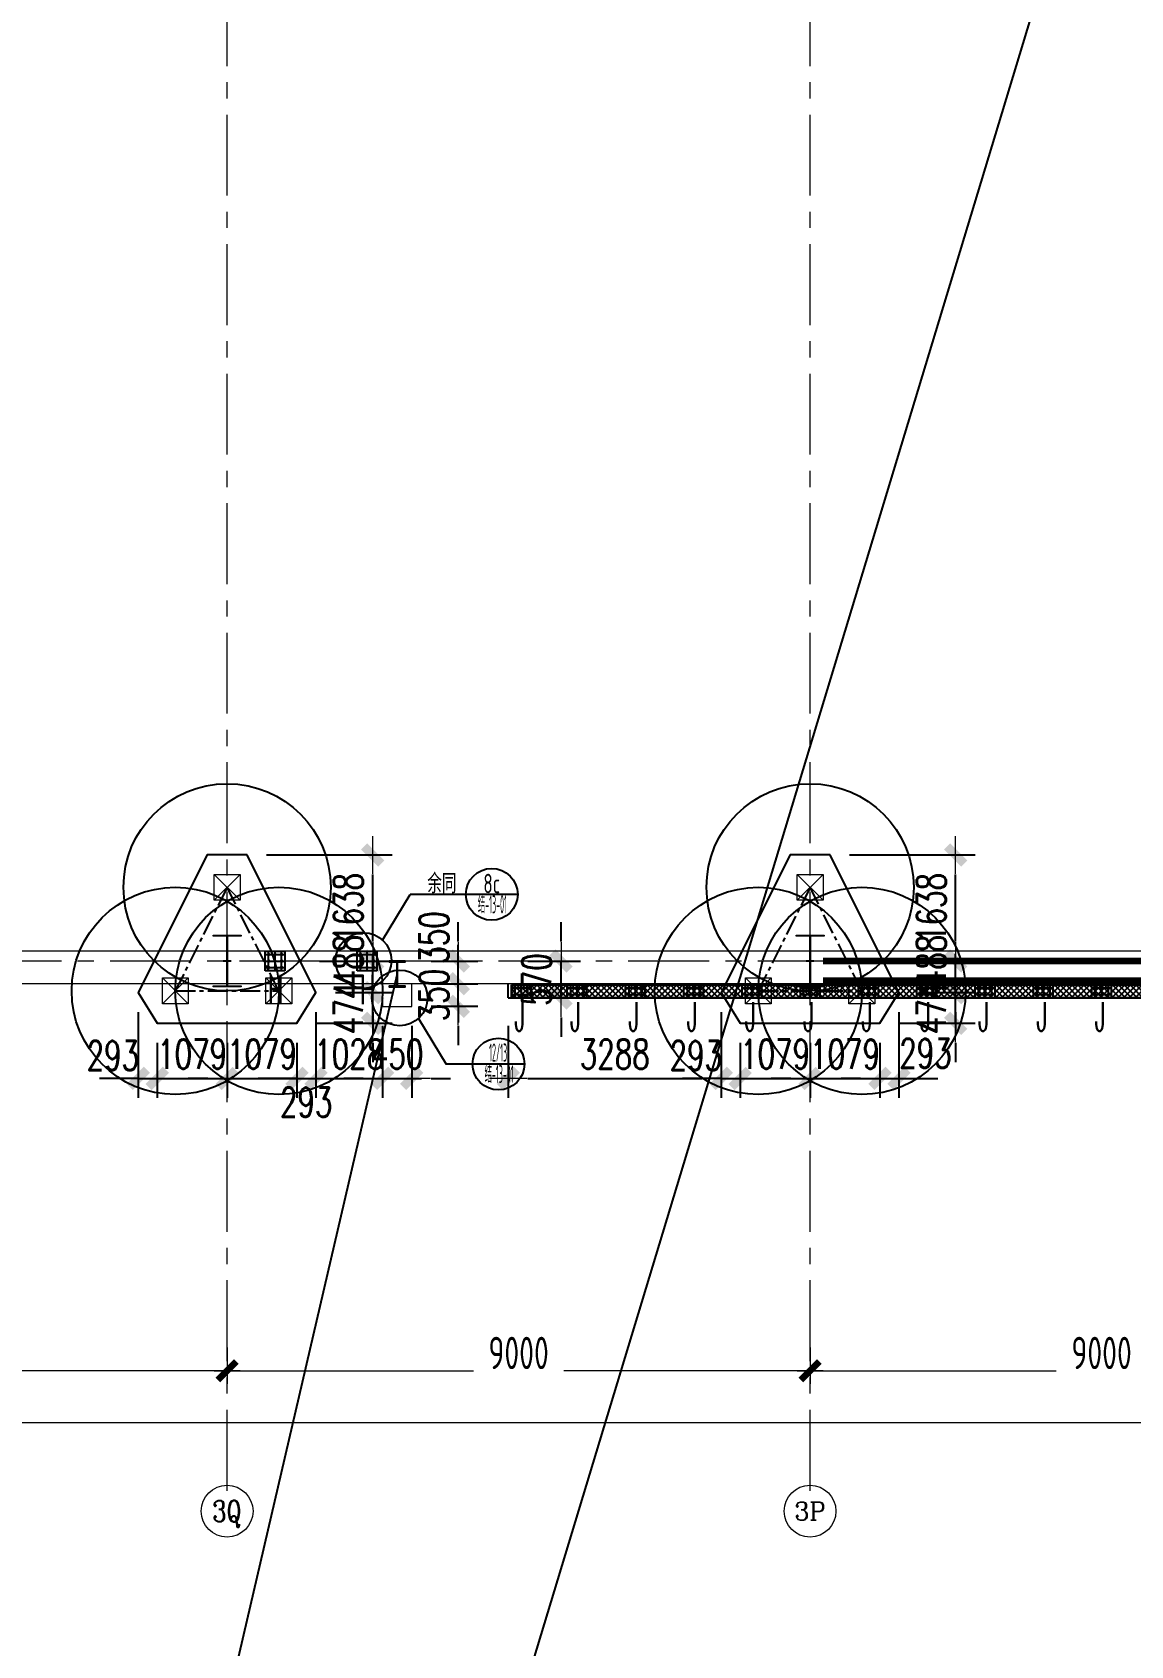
# Model space of a CAD drawing. Extents: x -1201378 to 2367219, y -619313 to 244905.
# Drawn here: x -212766 to -195808, y -265822 to -240906 of the extents above; entities that cross this region are included whole.
import ezdxf
from ezdxf.enums import TextEntityAlignment as Align

# ---------------------------------------------------------------- set-up
doc = ezdxf.new("R2010")
doc.units = 0
doc.header["$LTSCALE"] = 1000
doc.linetypes.add('CENTER', pattern=[2, 1.25, -0.25, 0.25, -0.25])
doc.layers.get('0').update_dxf_attribs({"linetype": 'CONTINUOUS'})
doc.layers.get('Defpoints').update_dxf_attribs({"linetype": 'CONTINUOUS'})
for name, color, linetype in [('2钢材断面', 2, 'CONTINUOUS'), ('30预埋件', 30, 'CONTINUOUS'), ('40钢材投影', 40, 'CONTINUOUS'), ('A-AXIS-DP', 126, 'CONTINUOUS'), ('A-WINDOW', 140, 'CONTINUOUS'), ('ALT_CEN-0-30', 1, 'CENTER'), ('S-DOTE1', 140, 'CENTER'), ('S-HATCH1-W', 252, 'CONTINUOUS'), ('S-SS', 111, 'CONTINUOUS'), ('S-XXX', 241, 'CONTINUOUS'), ('结构轮廓线', 1, 'CONTINUOUS')]:
    doc.layers.add(name, color=color, linetype=linetype)
for name, color, linetype, lineweight in [('S-axis', 111, 'CONTINUOUS', 0), ('S-bkl', 4, 'CONTINUOUS', 0), ('S-col', 2, 'CONTINUOUS', 0), ('S-dim', 81, 'CONTINUOUS', 0), ('S-dote', 5, 'CENTER', 0), ('S-zhuang', 1, 'CONTINUOUS', 0), ('柱间支撑', 6, 'CENTER', 0)]:
    doc.layers.add(name, color=color, linetype=linetype, lineweight=lineweight)
doc.styles.add('_TCH_AXIS', font='COMPLEX', dxfattribs={"bigfont": 'GBCBIG'})
doc.styles.add('DHTEXT-1', font='romans.shx', dxfattribs={"width": 0.7, "bigfont": 'chinese.shx'})
doc.styles.add('HZS', font='hzs.shx', dxfattribs={"width": 0.7, "bigfont": 'hztxt.shx'})
doc.styles.add('SS1', font='tj-romans1.shx', dxfattribs={"width": 0.7, "bigfont": 'tj-hztxt1.shx'})
doc.styles.add('TSSD_Dimension', font='tssdeng.shx', dxfattribs={"width": 0.7, "bigfont": 'hztxt.shx'})
doc.dimstyles.new('S-150-ARCHI', dxfattribs={"dimscale": 150, "dimtxt": 3, "dimasz": 2, "dimexe": 2, "dimexo": 2, "dimgap": 1, "dimtad": 1, "dimdec": 0, "dimzin": 0, "dimdsep": 46, "dimtxsty": 'SS1', "dimblk1": 'TT', "dimblk2": 'TT', "dimsah": 1, "dimcen": 1, "dimclrd": 256, "dimclre": 256, "dimclrt": 256, "dimadec": 0, "dimazin": 0, "dimtfac": 1, "dimtdec": 0, "dimtix": 1, "dimtmove": 2, "dimatfit": 0, "dimldrblk": 'TT', "dimfxl": 2, "dimtolj": 1, "dimtzin": 0, "dimarcsym": 0})
doc.dimstyles.new('TSSD_200_200', dxfattribs={"dimtxt": 500, "dimasz": 200, "dimexe": 200, "dimexo": 500, "dimgap": 200, "dimtad": 1, "dimdec": 0, "dimzin": 0, "dimdsep": 46, "dimtxsty": 'TSSD_Dimension', "dimblk": 'ARCHTICK', "dimcen": 0, "dimdle": 200, "dimclrt": 7, "dimadec": 0, "dimazin": 0, "dimtfac": 1, "dimtdec": 0, "dimtix": 1, "dimtmove": 2, "dimatfit": 3, "dimfxl": 1, "dimtolj": 1, "dimtzin": 0, "dimarcsym": 0})

# ---------------------------------------------------------------- blocks, each defined once
blk = doc.blocks.new('w42343243')
at = {"layer": 'S-col'}
blk.add_lwpolyline([(-165069, 621020), (-164639, 621020), (-164639, 621002), (-164848, 621002), (-164848, 620238), (-164639, 620238), (-164639, 620220), (-165069, 620220), (-165069, 620238), (-164860, 620238), (-164860, 621002), (-165069, 621002)], close=True, dxfattribs=at)
blk = doc.blocks.new('42343')
at = {"layer": 'A-WINDOW'}
for p in [(-90000, -71700), (-81000, -71700)]:
    blk.add_blockref('w42343243', p, dxfattribs=at)
blk = doc.blocks.new('_ArchTick')
at = {"color": 0, "linetype": 'ByBlock', "const_width": 0.5}
blk.add_lwpolyline([(-0.71, -0.71), (0.71, 0.71)], dxfattribs=at)
blk = doc.blocks.new('*D493')
at = {"layer": 'Defpoints', "color": 0, "transparency": 16777216}
for p in [(-218758, -360718), (-209758, -360718), (-209758, -361576)]:
    blk.add_point(p, dxfattribs=at)
at = {"layer": 'S-axis', "color": 0, "lineweight": -2, "transparency": 16777216}
for p, q in [((-218758, -361218), (-218758, -361776)), ((-209758, -361218), (-209758, -361776)), ((-218958, -361576), (-214957, -361576)), ((-209558, -361576), (-213560, -361576))]:
    blk.add_line(p, q, dxfattribs=at)
at = {"layer": 'S-axis', "color": 0, "lineweight": -2, "transparency": 16777216, "xscale": 200, "yscale": 200, "zscale": 200, "rotation": 180}
blk.add_blockref('_ArchTick', (-218758, -361576), dxfattribs=at)
at = {"layer": 'S-axis', "color": 0, "lineweight": -2, "transparency": 16777216, "xscale": 200, "yscale": 200, "zscale": 200}
blk.add_blockref('_ArchTick', (-209758, -361576), dxfattribs=at)
at = {"layer": 'S-axis', "color": 7, "transparency": 16777216, "insert": (-214258, -361301), "char_height": 500, "attachment_point": 5, "style": 'TSSD_Dimension'}
blk.add_mtext('\\A1;9000', dxfattribs=at)
blk = doc.blocks.new('*D494')
at = {"layer": 'Defpoints', "color": 0, "transparency": 16777216}
for p in [(-209758, -360718), (-200758, -360718), (-200758, -361576)]:
    blk.add_point(p, dxfattribs=at)
at = {"layer": 'S-axis', "color": 0, "lineweight": -2, "transparency": 16777216}
for p, q in [((-209758, -361218), (-209758, -361776)), ((-200758, -361218), (-200758, -361776)), ((-209958, -361576), (-205957, -361576)), ((-200558, -361576), (-204560, -361576))]:
    blk.add_line(p, q, dxfattribs=at)
at = {"layer": 'S-axis', "color": 0, "lineweight": -2, "transparency": 16777216, "xscale": 200, "yscale": 200, "zscale": 200, "rotation": 180}
blk.add_blockref('_ArchTick', (-209758, -361576), dxfattribs=at)
at = {"layer": 'S-axis', "color": 0, "lineweight": -2, "transparency": 16777216, "xscale": 200, "yscale": 200, "zscale": 200}
blk.add_blockref('_ArchTick', (-200758, -361576), dxfattribs=at)
at = {"layer": 'S-axis', "color": 7, "transparency": 16777216, "insert": (-205258, -361301), "char_height": 500, "attachment_point": 5, "style": 'TSSD_Dimension'}
blk.add_mtext('\\A1;9000', dxfattribs=at)
blk = doc.blocks.new('*D495')
at = {"layer": 'Defpoints', "color": 0, "transparency": 16777216}
for p in [(-200758, -360718), (-191758, -360718), (-191758, -361576)]:
    blk.add_point(p, dxfattribs=at)
at = {"layer": 'S-axis', "color": 0, "lineweight": -2, "transparency": 16777216}
for p, q in [((-200758, -361218), (-200758, -361776)), ((-191758, -361218), (-191758, -361776)), ((-200958, -361576), (-196957, -361576)), ((-191558, -361576), (-195560, -361576))]:
    blk.add_line(p, q, dxfattribs=at)
at = {"layer": 'S-axis', "color": 0, "lineweight": -2, "transparency": 16777216, "xscale": 200, "yscale": 200, "zscale": 200, "rotation": 180}
blk.add_blockref('_ArchTick', (-200758, -361576), dxfattribs=at)
at = {"layer": 'S-axis', "color": 0, "lineweight": -2, "transparency": 16777216, "xscale": 200, "yscale": 200, "zscale": 200}
blk.add_blockref('_ArchTick', (-191758, -361576), dxfattribs=at)
at = {"layer": 'S-axis', "color": 7, "transparency": 16777216, "insert": (-196258, -361301), "char_height": 500, "attachment_point": 5, "style": 'TSSD_Dimension'}
blk.add_mtext('\\A1;9000', dxfattribs=at)
blk = doc.blocks.new('*D458')
at = {"layer": 'Defpoints', "color": 0, "transparency": 16777216}
for p in [(-268658, -360818), (-82958, -360818), (-82958, -362376)]:
    blk.add_point(p, dxfattribs=at)
at = {"layer": 'S-axis', "color": 0, "lineweight": -2, "transparency": 16777216}
for p, q in [((-268658, -361318), (-268658, -362576)), ((-82958, -361318), (-82958, -362576)), ((-268858, -362376), (-176749, -362376)), ((-82758, -362376), (-174868, -362376))]:
    blk.add_line(p, q, dxfattribs=at)
at = {"layer": 'S-axis', "color": 0, "lineweight": -2, "transparency": 16777216, "xscale": 200, "yscale": 200, "zscale": 200, "rotation": 180}
blk.add_blockref('_ArchTick', (-268658, -362376), dxfattribs=at)
at = {"layer": 'S-axis', "color": 0, "lineweight": -2, "transparency": 16777216, "xscale": 200, "yscale": 200, "zscale": 200}
blk.add_blockref('_ArchTick', (-82958, -362376), dxfattribs=at)
at = {"layer": 'S-axis', "color": 7, "transparency": 16777216, "insert": (-175808, -362101), "char_height": 500, "attachment_point": 5, "style": 'TSSD_Dimension'}
blk.add_mtext('\\A1;185700', dxfattribs=at)
blk = doc.blocks.new('S-ZHUANG-400')
at = {"layer": 'S-zhuang'}
for p, q in [((200, -200), (-200, 200)), ((-200, -200), (200, 200))]:
    blk.add_line(p, q, dxfattribs=at)
blk.add_lwpolyline([(-200, 200), (200, 200), (200, -200), (-200, -200)], close=True, dxfattribs=at)
blk = doc.blocks.new('CT3')
at = {"layer": 'Defpoints'}
for centre in [(-101758, -256416), (-102558, -258016), (-100958, -258016)]:
    blk.add_circle(centre, 1600, dxfattribs=at)
at = {"layer": 'S-DOTE1', "ltscale": 0.25}
for p, q in [((-101698, -257554), (-101818, -257554)), ((-101758, -257494), (-101758, -257614))]:
    blk.add_line(p, q, dxfattribs=at)
at = {"layer": 'S-DOTE1', "linetype": 'CENTER', "ltscale": 0.25}
blk.add_lwpolyline([(-100958, -258016), (-101758, -256416), (-102558, -258016)], close=True, dxfattribs=at)
at = {"layer": 'S-HATCH1-W'}
blk.add_lwpolyline([(-101449, -255916), (-102067, -255916), (-103130, -258042), (-102837, -258516), (-100680, -258516), (-100387, -258042)], close=True, dxfattribs=at)
at = {"layer": 'S-zhuang', "rotation": 90.00000000000001}
for p in [(-101758, -256416), (-102558, -258016), (-100958, -258016)]:
    blk.add_blockref('S-ZHUANG-400', p, dxfattribs=at)
blk = doc.blocks.new('TT')
blk.add_line((-0.969, 0), (0.969, 0))
at = {"const_width": 0.45}
blk.add_lwpolyline([(-0.442, -0.442), (0.442, 0.442)], dxfattribs=at)
blk = doc.blocks.new('*D1522')
at = {"layer": 'Defpoints', "color": 0, "transparency": 16777216}
for p in [(-211130, -255736), (-210837, -256210), (-210837, -257061)]:
    blk.add_point(p, dxfattribs=at)
at = {"layer": 'S-dim', "lineweight": -2, "transparency": 16777216}
for p, q in [((-211130, -256036), (-211130, -257361)), ((-210837, -256510), (-210837, -257361)), ((-211430, -257061), (-211730, -257061)), ((-211130, -257061), (-210837, -257061)), ((-210537, -257061), (-210237, -257061))]:
    blk.add_line(p, q, dxfattribs=at)
at = {"layer": 'S-dim', "lineweight": -2, "transparency": 16777216, "xscale": 300, "yscale": 300, "zscale": 300}
blk.add_blockref('TT', (-211130, -257061), dxfattribs=at)
at = {"layer": 'S-dim', "lineweight": -2, "transparency": 16777216, "xscale": 300, "yscale": 300, "zscale": 300, "rotation": 180}
blk.add_blockref('TT', (-210837, -257061), dxfattribs=at)
at = {"layer": 'S-dim', "transparency": 16777216, "insert": (-211522, -256708), "char_height": 450, "attachment_point": 5, "style": 'SS1'}
blk.add_mtext('\\A1;293', dxfattribs=at)
blk = doc.blocks.new('*D1523')
at = {"layer": 'Defpoints', "color": 0, "transparency": 16777216}
for p in [(-210837, -256210), (-209758, -256210), (-209758, -257061)]:
    blk.add_point(p, dxfattribs=at)
at = {"layer": 'S-dim', "lineweight": -2, "transparency": 16777216}
for p, q in [((-210837, -256510), (-210837, -257361)), ((-209758, -256510), (-209758, -257361)), ((-211137, -257061), (-211437, -257061)), ((-210837, -257061), (-209758, -257061)), ((-209458, -257061), (-209158, -257061))]:
    blk.add_line(p, q, dxfattribs=at)
at = {"layer": 'S-dim', "lineweight": -2, "transparency": 16777216, "xscale": 300, "yscale": 300, "zscale": 300}
blk.add_blockref('TT', (-210837, -257061), dxfattribs=at)
at = {"layer": 'S-dim', "lineweight": -2, "transparency": 16777216, "xscale": 300, "yscale": 300, "zscale": 300, "rotation": 180}
blk.add_blockref('TT', (-209758, -257061), dxfattribs=at)
at = {"layer": 'S-dim', "transparency": 16777216, "insert": (-210298, -256686), "char_height": 450, "attachment_point": 5, "style": 'SS1'}
blk.add_mtext('\\A1;1079', dxfattribs=at)
blk = doc.blocks.new('*D1524')
at = {"layer": 'Defpoints', "color": 0, "transparency": 16777216}
for p in [(-209758, -256210), (-208680, -256210), (-208680, -257061)]:
    blk.add_point(p, dxfattribs=at)
at = {"layer": 'S-dim', "lineweight": -2, "transparency": 16777216}
for p, q in [((-209758, -256510), (-209758, -257361)), ((-208680, -256510), (-208680, -257361)), ((-210058, -257061), (-210358, -257061)), ((-209758, -257061), (-208680, -257061)), ((-208380, -257061), (-208080, -257061))]:
    blk.add_line(p, q, dxfattribs=at)
at = {"layer": 'S-dim', "lineweight": -2, "transparency": 16777216, "xscale": 300, "yscale": 300, "zscale": 300}
blk.add_blockref('TT', (-209758, -257061), dxfattribs=at)
at = {"layer": 'S-dim', "lineweight": -2, "transparency": 16777216, "xscale": 300, "yscale": 300, "zscale": 300, "rotation": 180}
blk.add_blockref('TT', (-208680, -257061), dxfattribs=at)
at = {"layer": 'S-dim', "transparency": 16777216, "insert": (-209219, -256686), "char_height": 450, "attachment_point": 5, "style": 'SS1'}
blk.add_mtext('\\A1;1079', dxfattribs=at)
blk = doc.blocks.new('*D1525')
at = {"layer": 'Defpoints', "color": 0, "transparency": 16777216}
for p in [(-208387, -255736), (-208680, -256210), (-208387, -257061)]:
    blk.add_point(p, dxfattribs=at)
at = {"layer": 'S-dim', "lineweight": -2, "transparency": 16777216}
for p, q in [((-208387, -256036), (-208387, -257361)), ((-208680, -256510), (-208680, -257361)), ((-208980, -257061), (-209280, -257061)), ((-208680, -257061), (-208387, -257061)), ((-208087, -257061), (-207787, -257061))]:
    blk.add_line(p, q, dxfattribs=at)
at = {"layer": 'S-dim', "lineweight": -2, "transparency": 16777216, "xscale": 300, "yscale": 300, "zscale": 300}
blk.add_blockref('TT', (-208680, -257061), dxfattribs=at)
at = {"layer": 'S-dim', "lineweight": -2, "transparency": 16777216, "xscale": 300, "yscale": 300, "zscale": 300, "rotation": 180}
blk.add_blockref('TT', (-208387, -257061), dxfattribs=at)
at = {"layer": 'S-dim', "transparency": 16777216, "insert": (-208537, -257429), "char_height": 450, "attachment_point": 5, "style": 'SS1'}
blk.add_mtext('\\A1;293', dxfattribs=at)
blk = doc.blocks.new('*D1526')
at = {"layer": 'Defpoints', "color": 0, "transparency": 16777216}
for p in [(-208387, -255736), (-207511, -255736), (-208680, -256210)]:
    blk.add_point(p, dxfattribs=at)
at = {"layer": 'S-dim', "lineweight": -2, "transparency": 16777216}
for p, q in [((-207511, -255436), (-207511, -255136)), ((-208087, -255736), (-207211, -255736)), ((-207511, -256210), (-207511, -255736)), ((-208380, -256210), (-207211, -256210)), ((-207511, -256510), (-207511, -256810))]:
    blk.add_line(p, q, dxfattribs=at)
at = {"layer": 'S-dim', "lineweight": -2, "transparency": 16777216, "xscale": 300, "yscale": 300, "zscale": 300}
for p, rotation in [((-207511, -255736), 270), ((-207511, -256210), 90)]:
    blk.add_blockref('TT', p, dxfattribs=dict(at, rotation=rotation))
at = {"layer": 'S-dim', "transparency": 16777216, "insert": (-207886, -255973), "char_height": 450, "attachment_point": 5, "rotation": 90, "style": 'SS1'}
blk.add_mtext('\\A1;474', dxfattribs=at)
blk = doc.blocks.new('*D1527')
at = {"layer": 'Defpoints', "color": 0, "transparency": 16777216}
for p in [(-208630, -255248), (-207511, -255248), (-208387, -255736)]:
    blk.add_point(p, dxfattribs=at)
at = {"layer": 'S-dim', "lineweight": -2, "transparency": 16777216}
for p, q in [((-207511, -254948), (-207511, -254648)), ((-208330, -255248), (-207211, -255248)), ((-207511, -255736), (-207511, -255248)), ((-208087, -255736), (-207211, -255736)), ((-207511, -256036), (-207511, -256336))]:
    blk.add_line(p, q, dxfattribs=at)
at = {"layer": 'S-dim', "lineweight": -2, "transparency": 16777216, "xscale": 300, "yscale": 300, "zscale": 300}
for p, rotation in [((-207511, -255248), 270), ((-207511, -255736), 90)]:
    blk.add_blockref('TT', p, dxfattribs=dict(at, rotation=rotation))
at = {"layer": 'S-dim', "transparency": 16777216, "insert": (-207886, -255248), "char_height": 450, "attachment_point": 5, "rotation": 90, "style": 'SS1'}
blk.add_mtext('\\A1;488', dxfattribs=at)
blk = doc.blocks.new('*D1528')
at = {"layer": 'Defpoints', "color": 0, "transparency": 16777216}
for p in [(-209449, -253610), (-207511, -253610), (-208630, -255248)]:
    blk.add_point(p, dxfattribs=at)
at = {"layer": 'S-dim', "lineweight": -2, "transparency": 16777216}
for p, q in [((-209149, -253610), (-207211, -253610)), ((-207511, -254948), (-207511, -253910)), ((-208330, -255248), (-207211, -255248))]:
    blk.add_line(p, q, dxfattribs=at)
at = {"layer": 'S-dim', "lineweight": -2, "transparency": 16777216, "xscale": 300, "yscale": 300, "zscale": 300}
for p, rotation in [((-207511, -253610), 90), ((-207511, -255248), 270)]:
    blk.add_blockref('TT', p, dxfattribs=dict(at, rotation=rotation))
at = {"layer": 'S-dim', "transparency": 16777216, "insert": (-207886, -254429), "char_height": 450, "attachment_point": 5, "rotation": 90, "style": 'SS1'}
blk.add_mtext('\\A1;1638', dxfattribs=at)
blk = doc.blocks.new('*D1529')
at = {"layer": 'Defpoints', "color": 0, "transparency": 16777216}
for p in [(-202130, -255736), (-201837, -256210), (-201837, -257061)]:
    blk.add_point(p, dxfattribs=at)
at = {"layer": 'S-dim', "lineweight": -2, "transparency": 16777216}
for p, q in [((-202130, -256036), (-202130, -257361)), ((-201837, -256510), (-201837, -257361)), ((-202430, -257061), (-202730, -257061)), ((-202130, -257061), (-201837, -257061)), ((-201537, -257061), (-201237, -257061))]:
    blk.add_line(p, q, dxfattribs=at)
at = {"layer": 'S-dim', "lineweight": -2, "transparency": 16777216, "xscale": 300, "yscale": 300, "zscale": 300}
blk.add_blockref('TT', (-202130, -257061), dxfattribs=at)
at = {"layer": 'S-dim', "lineweight": -2, "transparency": 16777216, "xscale": 300, "yscale": 300, "zscale": 300, "rotation": 180}
blk.add_blockref('TT', (-201837, -257061), dxfattribs=at)
at = {"layer": 'S-dim', "transparency": 16777216, "insert": (-202522, -256708), "char_height": 450, "attachment_point": 5, "style": 'SS1'}
blk.add_mtext('\\A1;293', dxfattribs=at)
blk = doc.blocks.new('*D1530')
at = {"layer": 'Defpoints', "color": 0, "transparency": 16777216}
for p in [(-201837, -256210), (-200758, -256210), (-200758, -257061)]:
    blk.add_point(p, dxfattribs=at)
at = {"layer": 'S-dim', "lineweight": -2, "transparency": 16777216}
for p, q in [((-201837, -256510), (-201837, -257361)), ((-200758, -256510), (-200758, -257361)), ((-202137, -257061), (-202437, -257061)), ((-201837, -257061), (-200758, -257061)), ((-200458, -257061), (-200158, -257061))]:
    blk.add_line(p, q, dxfattribs=at)
at = {"layer": 'S-dim', "lineweight": -2, "transparency": 16777216, "xscale": 300, "yscale": 300, "zscale": 300}
blk.add_blockref('TT', (-201837, -257061), dxfattribs=at)
at = {"layer": 'S-dim', "lineweight": -2, "transparency": 16777216, "xscale": 300, "yscale": 300, "zscale": 300, "rotation": 180}
blk.add_blockref('TT', (-200758, -257061), dxfattribs=at)
at = {"layer": 'S-dim', "transparency": 16777216, "insert": (-201298, -256686), "char_height": 450, "attachment_point": 5, "style": 'SS1'}
blk.add_mtext('\\A1;1079', dxfattribs=at)
blk = doc.blocks.new('*D1531')
at = {"layer": 'Defpoints', "color": 0, "transparency": 16777216}
for p in [(-200758, -256210), (-199680, -256210), (-199680, -257061)]:
    blk.add_point(p, dxfattribs=at)
at = {"layer": 'S-dim', "lineweight": -2, "transparency": 16777216}
for p, q in [((-200758, -256510), (-200758, -257361)), ((-199680, -256510), (-199680, -257361)), ((-201058, -257061), (-201358, -257061)), ((-200758, -257061), (-199680, -257061)), ((-199380, -257061), (-199080, -257061))]:
    blk.add_line(p, q, dxfattribs=at)
at = {"layer": 'S-dim', "lineweight": -2, "transparency": 16777216, "xscale": 300, "yscale": 300, "zscale": 300}
blk.add_blockref('TT', (-200758, -257061), dxfattribs=at)
at = {"layer": 'S-dim', "lineweight": -2, "transparency": 16777216, "xscale": 300, "yscale": 300, "zscale": 300, "rotation": 180}
blk.add_blockref('TT', (-199680, -257061), dxfattribs=at)
at = {"layer": 'S-dim', "transparency": 16777216, "insert": (-200219, -256686), "char_height": 450, "attachment_point": 5, "style": 'SS1'}
blk.add_mtext('\\A1;1079', dxfattribs=at)
blk = doc.blocks.new('*D1532')
at = {"layer": 'Defpoints', "color": 0, "transparency": 16777216}
for p in [(-199387, -255736), (-199680, -256210), (-199387, -257061)]:
    blk.add_point(p, dxfattribs=at)
at = {"layer": 'S-dim', "lineweight": -2, "transparency": 16777216}
for p, q in [((-199387, -256036), (-199387, -257361)), ((-199680, -256510), (-199680, -257361)), ((-199980, -257061), (-200280, -257061)), ((-199680, -257061), (-199387, -257061)), ((-199087, -257061), (-198787, -257061))]:
    blk.add_line(p, q, dxfattribs=at)
at = {"layer": 'S-dim', "lineweight": -2, "transparency": 16777216, "xscale": 300, "yscale": 300, "zscale": 300}
blk.add_blockref('TT', (-199680, -257061), dxfattribs=at)
at = {"layer": 'S-dim', "lineweight": -2, "transparency": 16777216, "xscale": 300, "yscale": 300, "zscale": 300, "rotation": 180}
blk.add_blockref('TT', (-199387, -257061), dxfattribs=at)
at = {"layer": 'S-dim', "transparency": 16777216, "insert": (-198976, -256674), "char_height": 450, "attachment_point": 5, "style": 'SS1'}
blk.add_mtext('\\A1;293', dxfattribs=at)
blk = doc.blocks.new('*D1533')
at = {"layer": 'Defpoints', "color": 0, "transparency": 16777216}
for p in [(-199387, -255736), (-198511, -255736), (-199680, -256210)]:
    blk.add_point(p, dxfattribs=at)
at = {"layer": 'S-dim', "lineweight": -2, "transparency": 16777216}
for p, q in [((-198511, -255436), (-198511, -255136)), ((-199087, -255736), (-198211, -255736)), ((-198511, -256210), (-198511, -255736)), ((-199380, -256210), (-198211, -256210)), ((-198511, -256510), (-198511, -256810))]:
    blk.add_line(p, q, dxfattribs=at)
at = {"layer": 'S-dim', "lineweight": -2, "transparency": 16777216, "xscale": 300, "yscale": 300, "zscale": 300}
for p, rotation in [((-198511, -255736), 270), ((-198511, -256210), 90)]:
    blk.add_blockref('TT', p, dxfattribs=dict(at, rotation=rotation))
at = {"layer": 'S-dim', "transparency": 16777216, "insert": (-198886, -255973), "char_height": 450, "attachment_point": 5, "rotation": 90, "style": 'SS1'}
blk.add_mtext('\\A1;474', dxfattribs=at)
blk = doc.blocks.new('*D1534')
at = {"layer": 'Defpoints', "color": 0, "transparency": 16777216}
for p in [(-199630, -255248), (-198511, -255248), (-199387, -255736)]:
    blk.add_point(p, dxfattribs=at)
at = {"layer": 'S-dim', "lineweight": -2, "transparency": 16777216}
for p, q in [((-198511, -254948), (-198511, -254648)), ((-199330, -255248), (-198211, -255248)), ((-198511, -255736), (-198511, -255248)), ((-199087, -255736), (-198211, -255736)), ((-198511, -256036), (-198511, -256336))]:
    blk.add_line(p, q, dxfattribs=at)
at = {"layer": 'S-dim', "lineweight": -2, "transparency": 16777216, "xscale": 300, "yscale": 300, "zscale": 300}
for p, rotation in [((-198511, -255248), 270), ((-198511, -255736), 90)]:
    blk.add_blockref('TT', p, dxfattribs=dict(at, rotation=rotation))
at = {"layer": 'S-dim', "transparency": 16777216, "insert": (-198886, -255248), "char_height": 450, "attachment_point": 5, "rotation": 90, "style": 'SS1'}
blk.add_mtext('\\A1;488', dxfattribs=at)
blk = doc.blocks.new('*D1535')
at = {"layer": 'Defpoints', "color": 0, "transparency": 16777216}
for p in [(-200449, -253610), (-198511, -253610), (-199630, -255248)]:
    blk.add_point(p, dxfattribs=at)
at = {"layer": 'S-dim', "lineweight": -2, "transparency": 16777216}
for p, q in [((-200149, -253610), (-198211, -253610)), ((-198511, -254948), (-198511, -253910)), ((-199330, -255248), (-198211, -255248))]:
    blk.add_line(p, q, dxfattribs=at)
at = {"layer": 'S-dim', "lineweight": -2, "transparency": 16777216, "xscale": 300, "yscale": 300, "zscale": 300}
for p, rotation in [((-198511, -253610), 90), ((-198511, -255248), 270)]:
    blk.add_blockref('TT', p, dxfattribs=dict(at, rotation=rotation))
at = {"layer": 'S-dim', "transparency": 16777216, "insert": (-198886, -254429), "char_height": 450, "attachment_point": 5, "rotation": 90, "style": 'SS1'}
blk.add_mtext('\\A1;1638', dxfattribs=at)
blk = doc.blocks.new('*D6567')
at = {"layer": 'Defpoints', "color": 0, "transparency": 16777216}
for p in [(-202130, -255736), (-205418, -255948), (-202130, -257061)]:
    blk.add_point(p, dxfattribs=at)
at = {"layer": 'S-dim', "lineweight": -2, "transparency": 16777216}
for p, q in [((-202130, -256036), (-202130, -257361)), ((-205418, -256248), (-205418, -257361)), ((-205118, -257061), (-202430, -257061))]:
    blk.add_line(p, q, dxfattribs=at)
at = {"layer": 'S-dim', "lineweight": -2, "transparency": 16777216, "xscale": 300, "yscale": 300, "zscale": 300, "rotation": 180}
blk.add_blockref('TT', (-205418, -257061), dxfattribs=at)
at = {"layer": 'S-dim', "lineweight": -2, "transparency": 16777216, "xscale": 300, "yscale": 300, "zscale": 300}
blk.add_blockref('TT', (-202130, -257061), dxfattribs=at)
at = {"layer": 'S-dim', "transparency": 16777216, "insert": (-203774, -256686), "char_height": 450, "attachment_point": 5, "style": 'SS1'}
blk.add_mtext('\\A1;3288', dxfattribs=at)
blk = doc.blocks.new('*D6568')
at = {"layer": 'Defpoints', "color": 0, "transparency": 16777216}
for p in [(-205418, -255248), (-204603, -255248), (-205418, -255818)]:
    blk.add_point(p, dxfattribs=at)
at = {"layer": 'S-dim', "lineweight": -2, "transparency": 16777216}
for p, q in [((-204603, -254948), (-204603, -254648)), ((-205118, -255248), (-204303, -255248)), ((-204603, -255818), (-204603, -255248)), ((-205118, -255818), (-204303, -255818)), ((-204603, -256118), (-204603, -256418))]:
    blk.add_line(p, q, dxfattribs=at)
at = {"layer": 'S-dim', "lineweight": -2, "transparency": 16777216, "xscale": 300, "yscale": 300, "zscale": 300}
for p, rotation in [((-204603, -255248), 270), ((-204603, -255818), 90)]:
    blk.add_blockref('TT', p, dxfattribs=dict(at, rotation=rotation))
at = {"layer": 'S-dim', "transparency": 16777216, "insert": (-204978, -255533), "char_height": 450, "attachment_point": 5, "rotation": 90, "style": 'SS1'}
blk.add_mtext('\\A1;570', dxfattribs=at)
blk = doc.blocks.new('3号一层翻口')
at = {"layer": '结构轮廓线', "color": 1, "ltscale": 500}
for q in [(-505418, -255598), (-484198, -255818)]:
    blk.add_line((-505418, -255818), q, dxfattribs=at)
blk = doc.blocks.new('20250903183753')
at = {"layer": '2钢材断面'}
for p, q in [((150, 0), (-150, 0)), ((-150, 0), (-150, -300)), ((150, -300), (150, 0)), ((-150, -300), (150, -300))]:
    blk.add_line(p, q, dxfattribs=at)
at = {"layer": '40钢材投影'}
for centre, radius in [((-100, -50), 12), ((-100, -150), 12), ((-100, -250), 12), ((-100, -50), 6), ((-100, -150), 6), ((-100, -250), 6), ((0, -50), 12), ((0, -150), 12), ((0, -250), 12), ((0, -50), 6), ((0, -150), 6), ((0, -250), 6), ((100, -50), 12), ((100, -150), 12), ((100, -251), 12), ((100, -50), 6), ((100, -150), 6), ((100, -251), 6)]:
    blk.add_circle(centre, radius, dxfattribs=at)
at = {"layer": 'ALT_CEN-0-30', "ltscale": 20}
for p, q in [((-100, 0), (-100, -300)), ((0, 0), (0, -300)), ((100, 0), (100, -300)), ((-150, -50), (150, -50)), ((-150, -150), (150, -150)), ((-150, -250), (150, -250))]:
    blk.add_line(p, q, dxfattribs=at)
blk = doc.blocks.new('20250903183821')
at = {"ltscale": 50}
blk.add_blockref('20250903183753', (0, 0), dxfattribs=at)
at = {"layer": '30预埋件', "style": 'DHTEXT-1', "text_generation_flag": 6, "width": 0.55}
blk.add_attdef('B', (-105, 65), '', height=450, rotation=180, dxfattribs=at)
blk = doc.blocks.new('20250902145151')
at = {"layer": '2钢材断面'}
for p, q in [((150, 100), (-150, 100)), ((-150, 100), (-150, -100)), ((150, -100), (150, 100)), ((-150, -100), (150, -100))]:
    blk.add_line(p, q, dxfattribs=at)
at = {"layer": '40钢材投影'}
for centre, radius in [((-100, 50), 10), ((-100, 50), 5), ((0, 50), 10), ((0, 50), 5), ((100, 50), 10), ((100, 50), 5), ((-100, -50), 10), ((-100, -50), 5), ((0, -50), 10), ((0, -50), 5), ((100, -50), 10), ((100, -50), 5)]:
    blk.add_circle(centre, radius, dxfattribs=at)
at = {"layer": 'ALT_CEN-0-30', "ltscale": 20}
for p, q in [((-150, 50), (150, 50)), ((-100, 100), (-100, -100)), ((0, 100), (0, -100)), ((100, 100), (100, -100)), ((-150, -50), (150, -50))]:
    blk.add_line(p, q, dxfattribs=at)
blk = doc.blocks.new('20250912153858')
at = {"ltscale": 50}
blk.add_blockref('20250902145151', (0, 100), dxfattribs=at)
at = {"layer": '30预埋件', "style": 'DHTEXT-1', "text_generation_flag": 6, "width": 0.55}
blk.add_attdef('B', (105, -65), '', height=450, dxfattribs=at)
blk = doc.blocks.new('A$Ccb1bed3b')
at = {"layer": '柱间支撑', "const_width": 100}
for points in [[(75800, -71650), (67200, -71650)], [(75800, -71950), (67200, -71950)]]:
    blk.add_lwpolyline(points, dxfattribs=at)
blk = doc.blocks.new('*D8698')
at = {"layer": 'Defpoints', "color": 0, "transparency": 16777216}
for p in [(-206908, -255598), (-206189, -255598), (-206908, -255948)]:
    blk.add_point(p, dxfattribs=at)
at = {"layer": 'S-dim', "lineweight": -2, "transparency": 16777216}
for p, q in [((-206189, -255298), (-206189, -254998)), ((-206608, -255598), (-205889, -255598)), ((-206189, -255948), (-206189, -255598)), ((-206608, -255948), (-205889, -255948)), ((-206189, -256248), (-206189, -256548))]:
    blk.add_line(p, q, dxfattribs=at)
at = {"layer": 'S-dim', "lineweight": -2, "transparency": 16777216, "xscale": 300, "yscale": 300, "zscale": 300}
for p, rotation in [((-206189, -255598), 270), ((-206189, -255948), 90)]:
    blk.add_blockref('TT', p, dxfattribs=dict(at, rotation=rotation))
at = {"layer": 'S-dim', "transparency": 16777216, "insert": (-206564, -255773), "char_height": 450, "attachment_point": 5, "rotation": 90, "style": 'SS1'}
blk.add_mtext('\\A1;350', dxfattribs=at)
blk = doc.blocks.new('*D8699')
at = {"layer": 'Defpoints', "color": 0, "transparency": 16777216}
for p in [(-206908, -255248), (-206189, -255248), (-206908, -255598)]:
    blk.add_point(p, dxfattribs=at)
at = {"layer": 'S-dim', "lineweight": -2, "transparency": 16777216}
for p, q in [((-206189, -254948), (-206189, -254648)), ((-206608, -255248), (-205889, -255248)), ((-206189, -255598), (-206189, -255248)), ((-206608, -255598), (-205889, -255598)), ((-206189, -255898), (-206189, -256198))]:
    blk.add_line(p, q, dxfattribs=at)
at = {"layer": 'S-dim', "lineweight": -2, "transparency": 16777216, "xscale": 300, "yscale": 300, "zscale": 300}
for p, rotation in [((-206189, -255248), 270), ((-206189, -255598), 90)]:
    blk.add_blockref('TT', p, dxfattribs=dict(at, rotation=rotation))
at = {"layer": 'S-dim', "transparency": 16777216, "insert": (-206564, -254884), "char_height": 450, "attachment_point": 5, "rotation": 90, "style": 'SS1'}
blk.add_mtext('\\A1;350', dxfattribs=at)
blk = doc.blocks.new('*D8700')
at = {"layer": 'Defpoints', "color": 0, "transparency": 16777216}
for p in [(-208387, -256029), (-207358, -255948), (-207358, -257061)]:
    blk.add_point(p, dxfattribs=at)
at = {"layer": 'S-dim', "lineweight": -2, "transparency": 16777216}
for p, q in [((-208387, -256329), (-208387, -257361)), ((-207358, -256248), (-207358, -257361)), ((-208687, -257061), (-208987, -257061)), ((-208387, -257061), (-207358, -257061)), ((-207058, -257061), (-206758, -257061))]:
    blk.add_line(p, q, dxfattribs=at)
at = {"layer": 'S-dim', "lineweight": -2, "transparency": 16777216, "xscale": 300, "yscale": 300, "zscale": 300}
blk.add_blockref('TT', (-208387, -257061), dxfattribs=at)
at = {"layer": 'S-dim', "lineweight": -2, "transparency": 16777216, "xscale": 300, "yscale": 300, "zscale": 300, "rotation": 180}
blk.add_blockref('TT', (-207358, -257061), dxfattribs=at)
at = {"layer": 'S-dim', "transparency": 16777216, "insert": (-207873, -256686), "char_height": 450, "attachment_point": 5, "style": 'SS1'}
blk.add_mtext('\\A1;1028', dxfattribs=at)
blk = doc.blocks.new('*D8701')
at = {"layer": 'Defpoints', "color": 0, "transparency": 16777216}
for p in [(-207358, -255948), (-206908, -255948), (-206908, -257061)]:
    blk.add_point(p, dxfattribs=at)
at = {"layer": 'S-dim', "lineweight": -2, "transparency": 16777216}
for p, q in [((-207358, -256248), (-207358, -257361)), ((-206908, -256248), (-206908, -257361)), ((-207658, -257061), (-207958, -257061)), ((-207358, -257061), (-206908, -257061)), ((-206608, -257061), (-206308, -257061))]:
    blk.add_line(p, q, dxfattribs=at)
at = {"layer": 'S-dim', "lineweight": -2, "transparency": 16777216, "xscale": 300, "yscale": 300, "zscale": 300}
blk.add_blockref('TT', (-207358, -257061), dxfattribs=at)
at = {"layer": 'S-dim', "lineweight": -2, "transparency": 16777216, "xscale": 300, "yscale": 300, "zscale": 300, "rotation": 180}
blk.add_blockref('TT', (-206908, -257061), dxfattribs=at)
at = {"layer": 'S-dim', "transparency": 16777216, "insert": (-207133, -256686), "char_height": 450, "attachment_point": 5, "style": 'SS1'}
blk.add_mtext('\\A1;450', dxfattribs=at)
blk = doc.blocks.new('3#轴网')
at = {"layer": 'S-axis'}
for centre in [(-209758.5, -363744.2), (-200758.5, -363744.2)]:
    blk.add_circle(centre, 400, dxfattribs=at)
at = {"layer": 'S-dote'}
for p, q in [((-209758.5, -363428.2), (-209758.5, -277944.2)), ((-200758.5, -363428.2), (-200758.5, -277944.2)), ((-78316.2, -355248.2), (-273210.6, -355248.2))]:
    blk.add_line(p, q, dxfattribs=at)
at = {"layer": 'S-axis', "style": '_TCH_AXIS', "width": 0.807692}
blk.add_text('3Q', height=333.94, dxfattribs=at).set_placement((-209983.2, -363911.2), (-209533.7, -363911.2), align=Align.FIT)
at = {"layer": 'S-axis', "style": '_TCH_AXIS'}
blk.add_text('3P', height=282.17, dxfattribs=at).set_placement((-201000.3, -363885.3), (-200516.6, -363885.3), align=Align.FIT)
at = {"layer": 'S-axis'}
for base, p1, p2, picture, middle in [((-209758.5, -361576), (-218758.5, -360718), (-209758.5, -360718), '*D493', (-214258.5, -361301)), ((-200758.5, -361576), (-209758.5, -360718), (-200758.5, -360718), '*D494', (-205258.5, -361301)), ((-191758.5, -361576), (-200758.5, -360718), (-191758.5, -360718), '*D495', (-196258.5, -361301)), ((-82958.5, -362376), (-268658.5, -360818), (-82958.5, -360818), '*D458', (-175808.5, -362101))]:
    dim = blk.add_linear_dim(base=base, p1=p1, p2=p2, angle=0, dimstyle='TSSD_200_200', dxfattribs=at)
    dim.commit()
    dim.dimension.update_dxf_attribs({"geometry": picture, "text_midpoint": middle, "dimtype": 161})

msp = doc.modelspace()

# ---------------------------------------------------------------- hatches: boundary and pattern name
at = {"layer": 'S-HATCH1-W'}
h = msp.add_hatch(dxfattribs=at)
h.set_pattern_fill('ANSI37', color=256, scale=20)
h.paths.add_polyline_path([(-205368.5, -255618.3), (-184248.5, -255618.3), (-184248.5, -255818.3), (-205368.5, -255818.3)])

# ---------------------------------------------------------------- linework, layer by layer
at = {"layer": 'A-AXIS-DP', "color": 1, "ltscale": 10000}
msp.add_lwpolyline([(-207008.5, -255248.3), (-207258.5, -255248.3), (-207258.5, -255260.3), (-207137.5, -255260.3), (-207137.5, -255636.3), (-207258.5, -255636.3), (-207258.5, -255648.3), (-207008.5, -255648.3), (-207008.5, -255636.3), (-207129.5, -255636.3), (-207129.5, -255260.3), (-207008.5, -255260.3)], close=True, dxfattribs=at)
at = {"layer": 'Defpoints', "color": 1}
for p, q in [((-224626.9, -330727.7), (-180008.5, -183448.1)), ((-207133.5, -255448.2), (-224626.9, -330727.7))]:
    msp.add_line(p, q, dxfattribs=at)
at = {"layer": 'S-bkl'}
msp.add_line((-83308.5, -255598.2), (-268308.5, -255598.2), dxfattribs=at)
for points in [[(-83708.5, -203498.2), (-83708.5, -255098.2), (-267908.5, -255098.2)], [(-207358.5, -255598.2), (-207358.5, -255948.2), (-206908.5, -255948.2), (-206908.5, -255598.2)]]:
    msp.add_lwpolyline(points, dxfattribs=at)
at = {"layer": 'S-HATCH1-W'}
msp.add_lwpolyline([(-205368.5, -255618.3), (-184248.5, -255618.3), (-184248.5, -255818.3), (-205368.5, -255818.3)], close=True, dxfattribs=at)
at = {"layer": 'S-XXX'}
for p, q in [((-207360.5, -254923.7), (-206934.3, -254218.8)), ((-205272.7, -254218.8), (-206934.3, -254218.8)), ((-206803.3, -256134.9), (-206377.1, -256839.8)), ((-205169, -256839.8), (-206377.1, -256839.8))]:
    msp.add_line(p, q, dxfattribs=at)
for centre, radius in [((-205672.7, -254218.8), 400), ((-207651.1, -255240.9), 430.2), ((-207093.9, -255817.7), 430.2), ((-205569, -256839.8), 400)]:
    msp.add_circle(centre, radius, dxfattribs=at)

# ---------------------------------------------------------------- block references
at = {"ltscale": 500}
ref = msp.add_blockref('20250903183821', (-209018.5, -255398.2), dxfattribs=dict(at, xscale=-1, rotation=180))
ref.add_attrib('B', 'H', (-209123.9, -255913.1), dxfattribs={"layer": '30预埋件', "height": 450, "rotation": 180, "style": 'DHTEXT-1', "text_generation_flag": 6, "width": 0.55})
ref = msp.add_blockref('20250903183821', (-207598.5, -255398.2), dxfattribs=dict(at, xscale=-1, rotation=180))
ref.add_attrib('B', 'H', (-207703.9, -255913.1), dxfattribs={"layer": '30预埋件', "height": 450, "rotation": 180, "style": 'DHTEXT-1', "text_generation_flag": 6, "width": 0.55})
at = {"layer": 'S-axis'}
msp.add_blockref('3#轴网', (0, 100000), dxfattribs=at)
at = {"layer": 'S-col'}
msp.add_blockref('42343', (45095.7, -804168.2), dxfattribs=at)
at = {"layer": 'S-SS'}
for name, p in [('3号一层翻口', (300000, 0)), ('A$Ccb1bed3b', (-267758.5, -183598.2))]:
    msp.add_blockref(name, p, dxfattribs=at)
at = {"layer": 'S-zhuang'}
for p in [(-108000, 2306), (-99000, 2306)]:
    msp.add_blockref('CT3', p, dxfattribs=at)
at = {"layer": '结构轮廓线', "ltscale": 500}
ref = msp.add_blockref('20250912153858', (-205218.5, -255818.3), dxfattribs=dict(at, xscale=-1))
ref.add_attrib('B', 'J', (-205323.9, -256333.2), dxfattribs={"layer": '30预埋件', "height": 450, "rotation": 180, "style": 'DHTEXT-1', "text_generation_flag": 6, "width": 0.55})
ref = msp.add_blockref('20250912153858', (-204358.5, -255818.3), dxfattribs=dict(at, xscale=-1))
ref.add_attrib('B', 'J', (-204463.9, -256333.2), dxfattribs={"layer": '30预埋件', "height": 450, "rotation": 180, "style": 'DHTEXT-1', "text_generation_flag": 6, "width": 0.55})
ref = msp.add_blockref('20250912153858', (-203458.5, -255818.3), dxfattribs=dict(at, xscale=-1))
ref.add_attrib('B', 'J', (-203563.9, -256333.2), dxfattribs={"layer": '30预埋件', "height": 450, "rotation": 180, "style": 'DHTEXT-1', "text_generation_flag": 6, "width": 0.55})
ref = msp.add_blockref('20250912153858', (-202558.5, -255818.3), dxfattribs=dict(at, xscale=-1))
ref.add_attrib('B', 'J', (-202663.9, -256333.2), dxfattribs={"layer": '30预埋件', "height": 450, "rotation": 180, "style": 'DHTEXT-1', "text_generation_flag": 6, "width": 0.55})
ref = msp.add_blockref('20250912153858', (-201658.5, -255818.3), dxfattribs=dict(at, xscale=-1))
ref.add_attrib('B', 'J', (-201763.9, -256333.2), dxfattribs={"layer": '30预埋件', "height": 450, "rotation": 180, "style": 'DHTEXT-1', "text_generation_flag": 6, "width": 0.55})
ref = msp.add_blockref('20250912153858', (-200758.5, -255818.3), dxfattribs=dict(at, xscale=-1))
ref.add_attrib('B', 'J', (-200863.9, -256333.2), dxfattribs={"layer": '30预埋件', "height": 450, "rotation": 180, "style": 'DHTEXT-1', "text_generation_flag": 6, "width": 0.55})
ref = msp.add_blockref('20250912153858', (-199858.5, -255818.3), dxfattribs=dict(at, xscale=-1))
ref.add_attrib('B', 'J', (-199963.9, -256333.2), dxfattribs={"layer": '30预埋件', "height": 450, "rotation": 180, "style": 'DHTEXT-1', "text_generation_flag": 6, "width": 0.55})
ref = msp.add_blockref('20250912153858', (-198958.5, -255818.3), dxfattribs=dict(at, xscale=-1))
ref.add_attrib('B', 'J', (-199063.9, -256333.2), dxfattribs={"layer": '30预埋件', "height": 450, "rotation": 180, "style": 'DHTEXT-1', "text_generation_flag": 6, "width": 0.55})
ref = msp.add_blockref('20250912153858', (-198058.5, -255818.3), dxfattribs=dict(at, xscale=-1))
ref.add_attrib('B', 'J', (-198163.9, -256333.2), dxfattribs={"layer": '30预埋件', "height": 450, "rotation": 180, "style": 'DHTEXT-1', "text_generation_flag": 6, "width": 0.55})
ref = msp.add_blockref('20250912153858', (-197158.5, -255818.3), dxfattribs=dict(at, xscale=-1))
ref.add_attrib('B', 'J', (-197263.9, -256333.2), dxfattribs={"layer": '30预埋件', "height": 450, "rotation": 180, "style": 'DHTEXT-1', "text_generation_flag": 6, "width": 0.55})
ref = msp.add_blockref('20250912153858', (-196258.5, -255818.3), dxfattribs=dict(at, xscale=-1))
ref.add_attrib('B', 'J', (-196363.9, -256333.2), dxfattribs={"layer": '30预埋件', "height": 450, "rotation": 180, "style": 'DHTEXT-1', "text_generation_flag": 6, "width": 0.55})

# ---------------------------------------------------------------- texts
at = {"layer": 'S-XXX', "style": 'HZS'}
for s, height, width, p in [('余同', 300, 0.75, (-206442.8, -254201.4)), ('8c', 300, 0.75, (-205672.7, -254201.4)), ('结-13-01', 280, 0.3, (-205662.6, -254512.1)), ('12/13', 280, 0.3, (-205574.2, -256801.8)), ('结-13-01', 280, 0.3, (-205558.9, -257133))]:
    msp.add_text(s, height=height, dxfattribs=dict(at, width=width)).set_placement(p, align=Align.CENTER)

# ---------------------------------------------------------------- dimensions: what is measured, and where the dimension line sits
at = {"layer": 'S-dim'}
for base, p1, p2, picture, middle in [((-207510.6, -253610.1), (-208630.4, -255248.2), (-209449.4, -253610.1), '*D1528', (-207885.6, -254429.1)), ((-198510.6, -253610.1), (-199630.4, -255248.2), (-200449.4, -253610.1), '*D1535', (-198885.6, -254429.1)), ((-204602.6, -255248.2), (-205418.5, -255818.3), (-205418.5, -255248.2), '*D6568', (-204977.6, -255533.2)), ((-207510.6, -255735.8), (-208679.7, -256210.1), (-208386.6, -255735.8), '*D1526', (-207885.6, -255972.9)), ((-206188.9, -255598.2), (-206908.5, -255948.2), (-206908.5, -255598.2), '*D8698', (-206563.9, -255773.2)), ((-198510.6, -255735.8), (-199679.7, -256210.1), (-199386.6, -255735.8), '*D1533', (-198885.6, -255972.9))]:
    dim = msp.add_linear_dim(base=base, p1=p1, p2=p2, angle=90, dimstyle='S-150-ARCHI', dxfattribs=at)
    dim.commit()
    dim.dimension.update_dxf_attribs({"geometry": picture, "text_midpoint": middle})
for base, p1, p2, picture, middle in [((-206188.9, -255248.2), (-206908.5, -255598.2), (-206908.5, -255248.2), '*D8699', (-206563.9, -254884)), ((-207510.6, -255248.2), (-208386.6, -255735.8), (-208630.4, -255248.2), '*D1527', (-207885.6, -255248.2)), ((-198510.6, -255248.2), (-199386.6, -255735.8), (-199630.4, -255248.2), '*D1534', (-198885.6, -255248.2))]:
    dim = msp.add_linear_dim(base=base, p1=p1, p2=p2, angle=90, dimstyle='S-150-ARCHI', dxfattribs=at)
    dim.commit()
    dim.dimension.update_dxf_attribs({"geometry": picture, "text_midpoint": middle, "dimtype": 160})
for base, p1, p2, picture, middle in [((-210837.2, -257060.6), (-211130.3, -255735.8), (-210837.2, -256210.1), '*D1522', (-211522, -256708)), ((-208386.6, -257060.6), (-208679.7, -256210.1), (-208386.6, -255735.8), '*D1525', (-208537.1, -257429.3)), ((-201837.2, -257060.6), (-202130.3, -255735.8), (-201837.2, -256210.1), '*D1529', (-202522, -256708)), ((-199386.6, -257060.6), (-199679.7, -256210.1), (-199386.6, -255735.8), '*D1532', (-198976.3, -256674.4))]:
    dim = msp.add_linear_dim(base=base, p1=p1, p2=p2, dimstyle='S-150-ARCHI', dxfattribs=at)
    dim.commit()
    dim.dimension.update_dxf_attribs({"geometry": picture, "text_midpoint": middle, "dimtype": 160})
for base, p1, p2, picture, middle in [((-202130.3, -257060.6), (-205418.5, -255948.2), (-202130.3, -255735.8), '*D6567', (-203774.4, -256685.6)), ((-207358.5, -257060.7), (-208386.6, -256029), (-207358.5, -255948.2), '*D8700', (-207872.5, -256685.7)), ((-206908.5, -257060.7), (-207358.5, -255948.2), (-206908.5, -255948.2), '*D8701', (-207133.5, -256685.7)), ((-209758.5, -257060.6), (-210837.2, -256210.1), (-209758.5, -256210.1), '*D1523', (-210297.8, -256685.6)), ((-208679.7, -257060.6), (-209758.5, -256210.1), (-208679.7, -256210.1), '*D1524', (-209219.1, -256685.6)), ((-200758.5, -257060.6), (-201837.2, -256210.1), (-200758.5, -256210.1), '*D1530', (-201297.8, -256685.6)), ((-199679.7, -257060.6), (-200758.5, -256210.1), (-199679.7, -256210.1), '*D1531', (-200219.1, -256685.6))]:
    dim = msp.add_linear_dim(base=base, p1=p1, p2=p2, dimstyle='S-150-ARCHI', dxfattribs=at)
    dim.commit()
    dim.dimension.update_dxf_attribs({"geometry": picture, "text_midpoint": middle})

doc.saveas('drawing.dxf')
